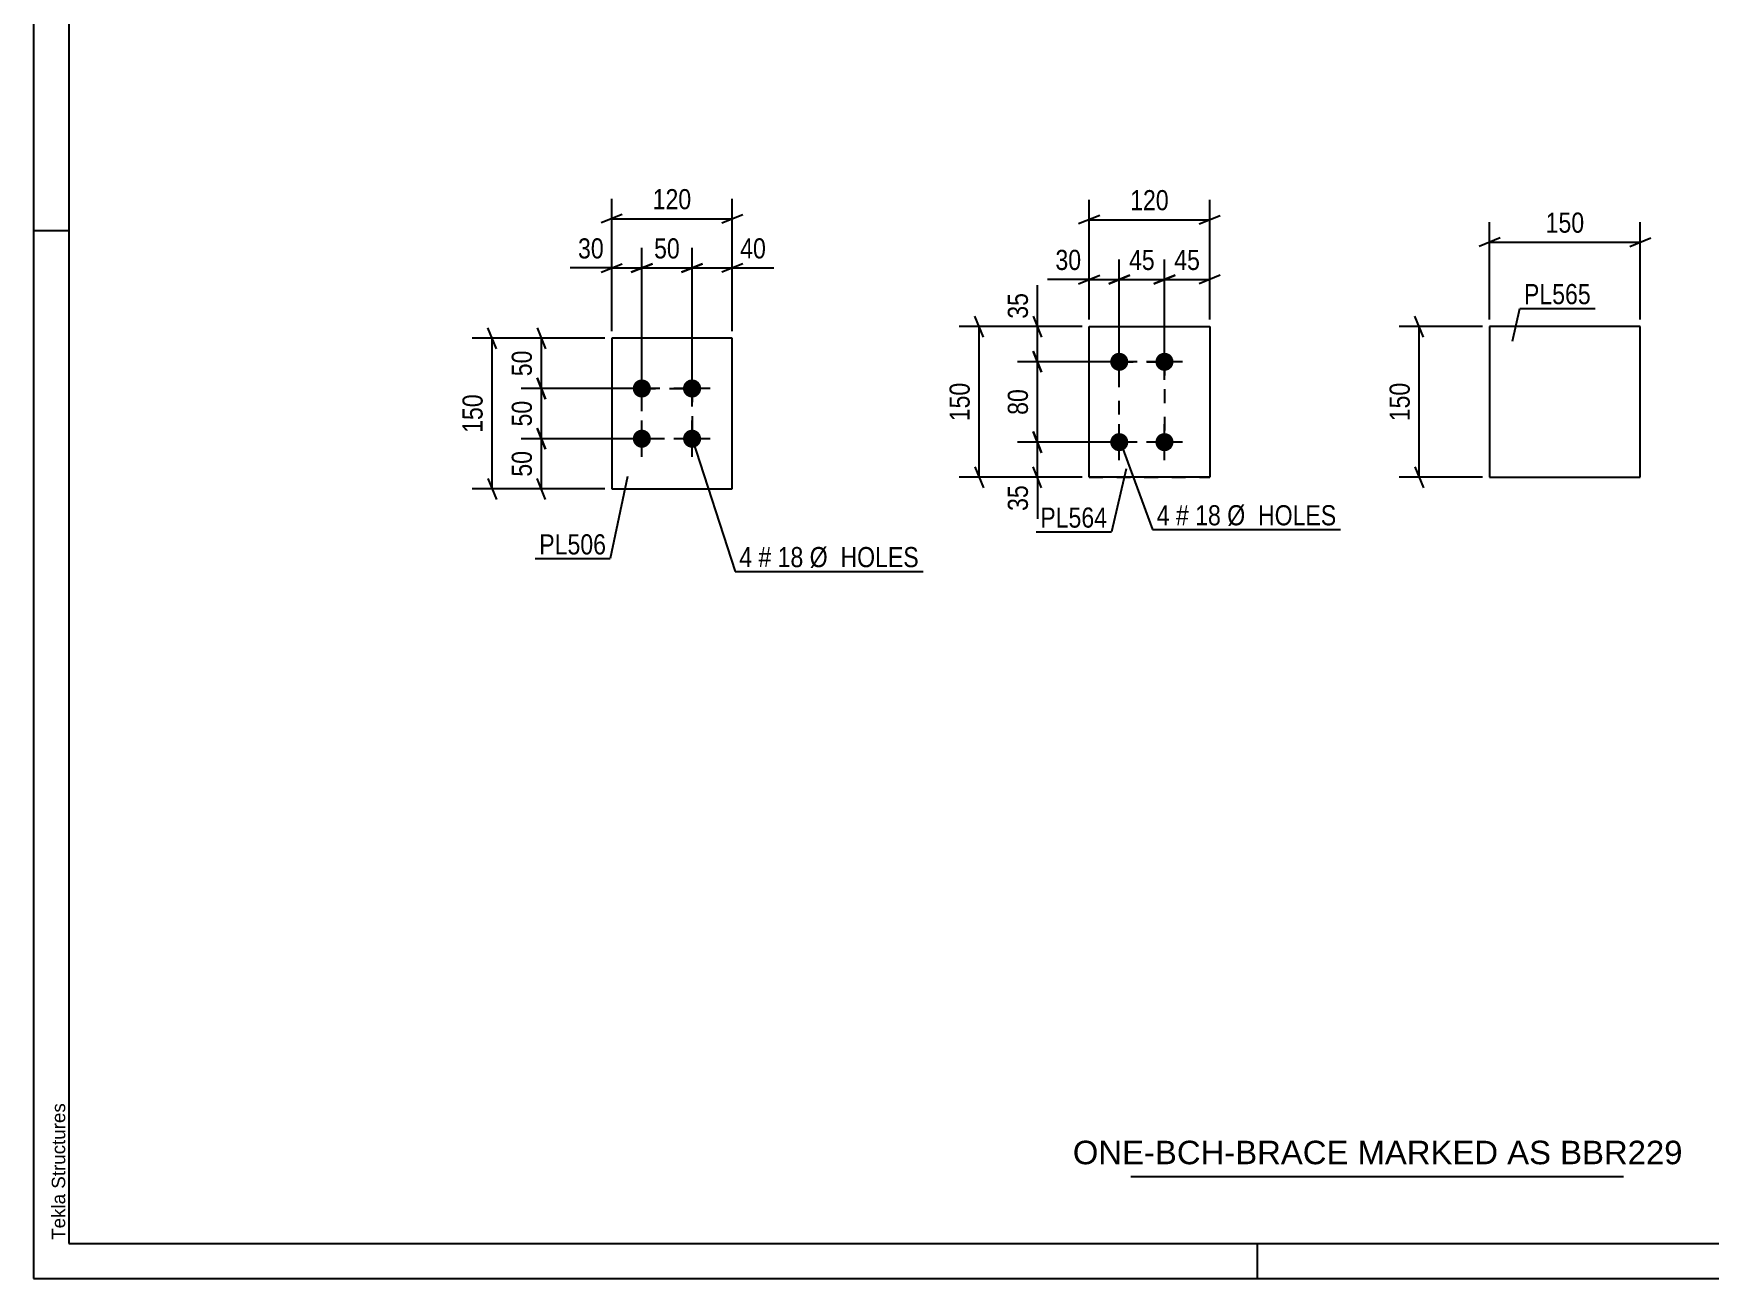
# Model space of a CAD drawing. Header units: millimetres. Extents: x 0 to 594, y 0 to 420.
# Drawn here: x 0 to 238.2, y 0 to 177.1 of the extents above; entities that cross this region are included whole.
import ezdxf

# ---------------------------------------------------------------- set-up
doc = ezdxf.new("R2010")
doc.units = ezdxf.units.MM
doc.linetypes.add('DXK_LINE_DOT2', pattern=[3.9198, 1.9599, -1.9599])
doc.styles.add('Arial', font='ARIAL.TTF', dxfattribs={"height": 0.2})
doc.styles.add('Arial Narrow', font='ARIALN.TTF', dxfattribs={"height": 0.2})

# ---------------------------------------------------------------- blocks, each defined once
blk = doc.blocks.new('Unknown-585637034-1129')
at = {"color": 5, "linetype": 'Continuous'}
for p, q in [((0, 420), (0, 0)), ((5, 415), (5, 5)), ((5, 149), (0, 149)), ((5, 5), (589, 5)), ((174, 0), (174, 5)), ((0, 0), (594, 0))]:
    blk.add_line(p, q, dxfattribs=at)
at = {"color": 174, "linetype": 'Continuous', "style": 'Arial'}
blk.add_text('Tekla Structures', height=1.9102, rotation=90, dxfattribs=at).set_placement((4.5, 5.5))
blk = doc.blocks.new('Part-585637034-1603 - 1587')
at = {"color": 2, "linetype": 'Continuous'}
for p, q in [((150.05, 135.37), (167.19, 135.37)), ((150.05, 113.94), (150.05, 135.37)), ((167.19, 135.37), (167.19, 135.37)), ((167.19, 135.37), (167.19, 113.94)), ((167.19, 113.94), (150.05, 113.94)), ((150.05, 113.94), (150.05, 113.94))]:
    blk.add_line(p, q, dxfattribs=at)
at = {"color": 7, "linetype": 'DXK_LINE_DOT2'}
for p, q in [((150.05, 135.37), (167.19, 135.37)), ((150.05, 113.94), (167.19, 113.94)), ((150.05, 113.94), (150.05, 113.94))]:
    blk.add_line(p, q, dxfattribs=at)
blk = doc.blocks.new('Bolt-585637034-1608 - 1587')
at = {"linetype": 'Continuous'}
for points in [[(154.33, 129.08), (154.06, 129.11), (153.81, 129.19), (153.58, 129.33), (153.38, 129.51), (153.22, 129.72), (153.11, 129.97), (153.05, 130.23), (153.05, 130.5), (153.11, 130.76), (153.22, 131.01), (153.38, 131.23), (153.58, 131.41), (153.81, 131.54), (154.06, 131.62), (154.33, 131.65), (154.6, 131.62), (154.85, 131.54), (155.09, 131.41), (155.29, 131.23), (155.45, 131.01), (155.55, 130.76), (155.61, 130.5), (155.61, 130.23), (155.55, 129.97), (155.45, 129.72), (155.29, 129.51), (155.09, 129.33), (154.85, 129.19), (154.6, 129.11)], [(160.76, 129.08), (160.49, 129.11), (160.24, 129.19), (160, 129.33), (159.8, 129.51), (159.65, 129.72), (159.54, 129.97), (159.48, 130.23), (159.48, 130.5), (159.54, 130.76), (159.65, 131.01), (159.8, 131.23), (160, 131.41), (160.24, 131.54), (160.49, 131.62), (160.76, 131.65), (161.03, 131.62), (161.28, 131.54), (161.52, 131.41), (161.72, 131.23), (161.87, 131.01), (161.98, 130.76), (162.04, 130.5), (162.04, 130.23), (161.98, 129.97), (161.87, 129.72), (161.72, 129.51), (161.52, 129.33), (161.28, 129.19), (161.03, 129.11)], [(154.33, 117.65), (154.06, 117.68), (153.81, 117.76), (153.58, 117.9), (153.38, 118.08), (153.22, 118.3), (153.11, 118.54), (153.05, 118.8), (153.05, 119.07), (153.11, 119.34), (153.22, 119.58), (153.38, 119.8), (153.58, 119.98), (153.81, 120.11), (154.06, 120.2), (154.33, 120.22), (154.6, 120.2), (154.85, 120.11), (155.09, 119.98), (155.29, 119.8), (155.45, 119.58), (155.55, 119.34), (155.61, 119.07), (155.61, 118.8), (155.55, 118.54), (155.45, 118.3), (155.29, 118.08), (155.09, 117.9), (154.85, 117.76), (154.6, 117.68)], [(160.76, 117.65), (160.49, 117.68), (160.24, 117.76), (160, 117.9), (159.8, 118.08), (159.65, 118.3), (159.54, 118.54), (159.48, 118.8), (159.48, 119.07), (159.54, 119.34), (159.65, 119.58), (159.8, 119.8), (160, 119.98), (160.24, 120.11), (160.49, 120.2), (160.76, 120.22), (161.03, 120.2), (161.28, 120.11), (161.52, 119.98), (161.72, 119.8), (161.87, 119.58), (161.98, 119.34), (162.04, 119.07), (162.04, 118.8), (161.98, 118.54), (161.87, 118.3), (161.72, 118.08), (161.52, 117.9), (161.28, 117.76), (161.03, 117.68)]]:
    blk.add_hatch(color=1, dxfattribs=at).paths.add_polyline_path(points)
at = {"color": 1, "linetype": 'Continuous'}
for p, q in [((154.33, 127.8), (154.33, 132.94)), ((160.76, 127.8), (160.76, 132.94)), ((156.9, 130.37), (151.76, 130.37)), ((163.33, 130.37), (158.19, 130.37)), ((154.33, 116.37), (154.33, 121.51)), ((160.76, 116.37), (160.76, 121.51)), ((156.9, 118.94), (151.76, 118.94)), ((163.33, 118.94), (158.19, 118.94))]:
    blk.add_line(p, q, dxfattribs=at)
blk = doc.blocks.new('Part-585637034-5819 - 5818')
at = {"color": 2, "linetype": 'Continuous'}
for p, q in [((99.33, 133.71), (82.19, 133.71)), ((82.19, 133.71), (82.19, 112.28)), ((99.33, 112.28), (99.33, 133.71)), ((82.19, 112.28), (99.33, 112.28))]:
    blk.add_line(p, q, dxfattribs=at)
blk = doc.blocks.new('Bolt-585637034-5820 - 5818')
at = {"linetype": 'Continuous'}
for points in [[(86.47, 125.28, -1), (86.47, 127.86, -1)], [(93.61, 125.28, -1), (93.61, 127.86, -1)], [(86.47, 118.14, -1), (86.47, 120.71, -1)], [(93.61, 118.14, -1), (93.61, 120.71, -1)]]:
    blk.add_hatch(color=1, dxfattribs=at).paths.add_polyline_path(points)
at = {"color": 1, "linetype": 'Continuous'}
for p, q in [((86.47, 124), (86.47, 129.14)), ((93.61, 124), (93.61, 129.14)), ((89.04, 126.57), (83.9, 126.57)), ((96.19, 126.57), (91.04, 126.57)), ((86.47, 116.86), (86.47, 122)), ((93.61, 116.86), (93.61, 122)), ((89.04, 119.43), (83.9, 119.43)), ((96.19, 119.43), (91.04, 119.43))]:
    blk.add_line(p, q, dxfattribs=at)
blk = doc.blocks.new('Part-585637034-1563 - 1547')
at = {"color": 2, "linetype": 'Continuous'}
for p, q in [((228.4, 135.37), (206.97, 135.37)), ((206.97, 135.37), (206.97, 113.94)), ((228.4, 113.94), (228.4, 135.37)), ((206.97, 113.94), (228.4, 113.94))]:
    blk.add_line(p, q, dxfattribs=at)
blk = doc.blocks.new('Rectangle-585637034-1723 - 1587')
at = {"color": 1, "linetype": 'DXK_LINE_DOT2'}
blk.add_lwpolyline([(154.33, 130.37), (160.76, 130.37), (160.76, 118.94), (154.33, 118.94), (154.33, 130.37)], close=True, dxfattribs=at)
blk = doc.blocks.new('Rectangle-585637034-6106 - 5818')
at = {"color": 1, "linetype": 'DXK_LINE_DOT2'}
blk.add_lwpolyline([(86.47, 126.57), (93.61, 126.57), (93.61, 119.43), (86.47, 119.43), (86.47, 126.57)], close=True, dxfattribs=at)
blk = doc.blocks.new('StraightDimension-585637034-1633 - 1587')
at = {"color": 7, "linetype": 'Continuous'}
for p, q in [((142.1, 136.87), (143.3, 133.87)), ((149.05, 135.37), (139.85, 135.37)), ((142.7, 130.37), (142.7, 135.37)), ((143.3, 128.87), (142.1, 131.87)), ((153.33, 130.37), (139.85, 130.37))]:
    blk.add_line(p, q, dxfattribs=at)
at = {"color": 0}
blk.add_wipeout([(141.95, 140.75), (137.75, 140.75), (137.75, 135.89), (141.95, 135.89)], dxfattribs=at)
at = {"color": 7, "linetype": 'Continuous'}
blk.add_line((142.7, 135.37), (142.7, 141.27), dxfattribs=at)
blk.add_line((142.7, 135.37), (142.7, 141.27), dxfattribs=at)
at = {"color": 3, "style": 'Arial Narrow'}
blk.add_text('35', height=2.863, rotation=90.0002, dxfattribs=at).set_placement((141.35, 136.49))
blk = doc.blocks.new('StraightDimension-585637034-1623 - 1587')
at = {"color": 7, "linetype": 'Continuous'}
for p, q in [((142.1, 131.87), (143.3, 128.87)), ((153.33, 130.37), (139.85, 130.37)), ((142.7, 118.94), (142.7, 130.37)), ((143.3, 117.44), (142.1, 120.44)), ((153.33, 118.94), (139.85, 118.94))]:
    blk.add_line(p, q, dxfattribs=at)
at = {"color": 0}
blk.add_wipeout([(141.95, 127.08), (137.75, 127.08), (137.75, 122.22), (141.95, 122.22)], dxfattribs=at)
at = {"color": 3, "style": 'Arial Narrow'}
blk.add_text('80', height=2.863, rotation=90.0002, dxfattribs=at).set_placement((141.35, 122.82))
blk = doc.blocks.new('StraightDimension-585637034-1610 - 1587')
at = {"color": 7, "linetype": 'Continuous'}
for p, q in [((142.1, 120.44), (143.3, 117.44)), ((153.33, 118.94), (139.85, 118.94)), ((142.7, 113.94), (142.7, 118.94)), ((143.3, 112.44), (142.1, 115.44)), ((149.05, 113.94), (139.85, 113.94))]:
    blk.add_line(p, q, dxfattribs=at)
at = {"color": 0}
blk.add_wipeout([(141.95, 113.41), (137.75, 113.41), (137.75, 108.56), (141.95, 108.56)], dxfattribs=at)
at = {"color": 7, "linetype": 'Continuous'}
blk.add_line((142.7, 113.94), (142.7, 108.03), dxfattribs=at)
blk.add_line((142.7, 113.94), (142.7, 108.03), dxfattribs=at)
at = {"color": 3, "style": 'Arial Narrow'}
blk.add_text('35', height=2.863, rotation=90.0002, dxfattribs=at).set_placement((141.35, 109.16))
blk = doc.blocks.new('StraightDimension-585637034-1647 - 1587')
at = {"color": 7, "linetype": 'Continuous'}
for p, q in [((135.02, 133.87), (133.82, 136.87)), ((149.05, 135.37), (131.57, 135.37)), ((134.42, 113.94), (134.42, 135.37)), ((133.82, 115.44), (135.02, 112.44)), ((149.05, 113.94), (131.57, 113.94))]:
    blk.add_line(p, q, dxfattribs=at)
at = {"color": 0}
blk.add_wipeout([(133.67, 127.99), (129.47, 127.99), (129.47, 121.31), (133.67, 121.31)], dxfattribs=at)
at = {"color": 3, "style": 'Arial Narrow'}
blk.add_text('150', height=2.863, rotation=90.0002, dxfattribs=at).set_placement((133.07, 121.91))
blk = doc.blocks.new('StraightDimension-585637034-1664 - 1587')
at = {"color": 7, "linetype": 'Continuous'}
for p, q in [((160.76, 131.37), (160.76, 144.92)), ((167.19, 136.37), (167.19, 144.92)), ((159.26, 141.47), (162.26, 142.67)), ((160.76, 142.07), (167.19, 142.07)), ((168.69, 142.67), (165.69, 141.47))]:
    blk.add_line(p, q, dxfattribs=at)
at = {"color": 0}
blk.add_wipeout([(166.4, 142.82), (166.4, 147.02), (161.55, 147.02), (161.55, 142.82)], dxfattribs=at)
at = {"color": 3, "style": 'Arial Narrow'}
blk.add_text('45', height=2.863, dxfattribs=at).set_placement((162.15, 143.42))
blk = doc.blocks.new('StraightDimension-585637034-1680 - 1587')
at = {"color": 7, "linetype": 'Continuous'}
for p, q in [((154.33, 131.37), (154.33, 144.92)), ((160.76, 131.37), (160.76, 144.92)), ((152.83, 141.47), (155.83, 142.67)), ((154.33, 142.07), (160.76, 142.07)), ((162.26, 142.67), (159.26, 141.47))]:
    blk.add_line(p, q, dxfattribs=at)
at = {"color": 0}
blk.add_wipeout([(159.97, 142.82), (159.97, 147.02), (155.12, 147.02), (155.12, 142.82)], dxfattribs=at)
at = {"color": 3, "style": 'Arial Narrow'}
blk.add_text('45', height=2.863, dxfattribs=at).set_placement((155.72, 143.42))
blk = doc.blocks.new('StraightDimension-585637034-1690 - 1587')
at = {"color": 7, "linetype": 'Continuous'}
for p, q in [((150.05, 136.37), (150.05, 144.92)), ((154.33, 131.37), (154.33, 144.92)), ((148.55, 141.47), (151.55, 142.67)), ((150.05, 142.07), (154.33, 142.07)), ((155.83, 142.67), (152.83, 141.47))]:
    blk.add_line(p, q, dxfattribs=at)
at = {"color": 0}
blk.add_wipeout([(149.52, 142.82), (149.52, 147.02), (144.66, 147.02), (144.66, 142.82)], dxfattribs=at)
at = {"color": 7, "linetype": 'Continuous'}
blk.add_line((150.05, 142.07), (144.14, 142.07), dxfattribs=at)
blk.add_line((150.05, 142.07), (144.14, 142.07), dxfattribs=at)
at = {"color": 3, "style": 'Arial Narrow'}
blk.add_text('30', height=2.863, dxfattribs=at).set_placement((145.26, 143.42))
blk = doc.blocks.new('StraightDimension-585637034-1704 - 1587')
at = {"color": 7, "linetype": 'Continuous'}
for p, q in [((150.05, 136.37), (150.05, 153.42)), ((167.19, 136.37), (167.19, 153.42)), ((151.55, 151.17), (148.55, 149.97)), ((150.05, 150.57), (167.19, 150.57)), ((165.69, 149.97), (168.69, 151.17))]:
    blk.add_line(p, q, dxfattribs=at)
at = {"color": 0}
blk.add_wipeout([(161.96, 151.32), (161.96, 155.52), (155.28, 155.52), (155.28, 151.32)], dxfattribs=at)
at = {"color": 3, "style": 'Arial Narrow'}
blk.add_text('120', height=2.863, dxfattribs=at).set_placement((155.88, 151.92))
blk = doc.blocks.new('StraightDimension-585637034-5880 - 5818')
at = {"color": 7, "linetype": 'Continuous'}
for p, q in [((81.19, 133.71), (69.34, 133.71)), ((71.59, 135.21), (72.79, 132.21)), ((72.19, 126.57), (72.19, 133.71)), ((85.47, 126.57), (69.34, 126.57)), ((72.79, 125.07), (71.59, 128.07))]:
    blk.add_line(p, q, dxfattribs=at)
at = {"color": 0}
blk.add_wipeout([(71.44, 132.57), (67.24, 132.57), (67.24, 127.71), (71.44, 127.71)], dxfattribs=at)
at = {"color": 3, "style": 'Arial Narrow'}
blk.add_text('50', height=2.863, rotation=90.0002, dxfattribs=at).set_placement((70.84, 128.31))
blk = doc.blocks.new('StraightDimension-585637034-5881 - 5818')
at = {"color": 7, "linetype": 'Continuous'}
for p, q in [((85.47, 126.57), (69.34, 126.57)), ((71.59, 128.07), (72.79, 125.07)), ((72.19, 119.43), (72.19, 126.57)), ((85.47, 119.43), (69.34, 119.43)), ((72.79, 117.93), (71.59, 120.93))]:
    blk.add_line(p, q, dxfattribs=at)
at = {"color": 0}
blk.add_wipeout([(71.44, 125.43), (67.24, 125.43), (67.24, 120.57), (71.44, 120.57)], dxfattribs=at)
at = {"color": 3, "style": 'Arial Narrow'}
blk.add_text('50', height=2.863, rotation=90.0002, dxfattribs=at).set_placement((70.84, 121.17))
blk = doc.blocks.new('StraightDimension-585637034-5882 - 5818')
at = {"color": 7, "linetype": 'Continuous'}
for p, q in [((85.47, 119.43), (69.34, 119.43)), ((71.59, 120.93), (72.79, 117.93)), ((72.19, 112.28), (72.19, 119.43)), ((81.19, 112.28), (69.34, 112.28)), ((72.79, 110.78), (71.59, 113.78))]:
    blk.add_line(p, q, dxfattribs=at)
at = {"color": 0}
blk.add_wipeout([(71.44, 118.28), (67.24, 118.28), (67.24, 113.43), (71.44, 113.43)], dxfattribs=at)
at = {"color": 3, "style": 'Arial Narrow'}
blk.add_text('50', height=2.863, rotation=90.0002, dxfattribs=at).set_placement((70.84, 114.03))
blk = doc.blocks.new('StraightDimension-585637034-5892 - 5818')
at = {"color": 7, "linetype": 'Continuous'}
for p, q in [((81.19, 133.71), (62.34, 133.71)), ((65.79, 132.21), (64.59, 135.21)), ((65.19, 112.28), (65.19, 133.71)), ((81.19, 112.28), (62.34, 112.28)), ((64.59, 113.78), (65.79, 110.78))]:
    blk.add_line(p, q, dxfattribs=at)
at = {"color": 0}
blk.add_wipeout([(64.44, 126.34), (60.24, 126.34), (60.24, 119.66), (64.44, 119.66)], dxfattribs=at)
at = {"color": 3, "style": 'Arial Narrow'}
blk.add_text('150', height=2.863, rotation=90.0002, dxfattribs=at).set_placement((63.84, 120.26))
blk = doc.blocks.new('StraightDimension-585637034-5896 - 5818')
at = {"color": 7, "linetype": 'Continuous'}
for p, q in [((93.61, 127.57), (93.61, 146.56)), ((99.33, 134.71), (99.33, 146.56)), ((92.11, 143.11), (95.11, 144.31)), ((93.61, 143.71), (99.33, 143.71)), ((100.83, 144.31), (97.83, 143.11))]:
    blk.add_line(p, q, dxfattribs=at)
at = {"color": 0}
blk.add_wipeout([(104.71, 144.46), (104.71, 148.66), (99.85, 148.66), (99.85, 144.46)], dxfattribs=at)
at = {"color": 7, "linetype": 'Continuous'}
blk.add_line((99.33, 143.71), (105.23, 143.71), dxfattribs=at)
blk.add_line((99.33, 143.71), (105.23, 143.71), dxfattribs=at)
at = {"color": 3, "style": 'Arial Narrow'}
blk.add_text('40', height=2.863, dxfattribs=at).set_placement((100.45, 145.06))
blk = doc.blocks.new('StraightDimension-585637034-5897 - 5818')
at = {"color": 7, "linetype": 'Continuous'}
for p, q in [((86.47, 127.57), (86.47, 146.56)), ((93.61, 127.57), (93.61, 146.56)), ((84.97, 143.11), (87.97, 144.31)), ((86.47, 143.71), (93.61, 143.71)), ((95.11, 144.31), (92.11, 143.11))]:
    blk.add_line(p, q, dxfattribs=at)
at = {"color": 0}
blk.add_wipeout([(92.47, 144.46), (92.47, 148.66), (87.61, 148.66), (87.61, 144.46)], dxfattribs=at)
at = {"color": 3, "style": 'Arial Narrow'}
blk.add_text('50', height=2.863, dxfattribs=at).set_placement((88.21, 145.06))
blk = doc.blocks.new('StraightDimension-585637034-5898 - 5818')
at = {"color": 7, "linetype": 'Continuous'}
for p, q in [((82.19, 134.71), (82.19, 146.56)), ((86.47, 127.57), (86.47, 146.56)), ((80.69, 143.11), (83.69, 144.31)), ((82.19, 143.71), (86.47, 143.71)), ((87.97, 144.31), (84.97, 143.11))]:
    blk.add_line(p, q, dxfattribs=at)
at = {"color": 0}
blk.add_wipeout([(81.66, 144.46), (81.66, 148.66), (76.8, 148.66), (76.8, 144.46)], dxfattribs=at)
at = {"color": 7, "linetype": 'Continuous'}
blk.add_line((82.19, 143.71), (76.28, 143.71), dxfattribs=at)
blk.add_line((82.19, 143.71), (76.28, 143.71), dxfattribs=at)
at = {"color": 3, "style": 'Arial Narrow'}
blk.add_text('30', height=2.863, dxfattribs=at).set_placement((77.4, 145.06))
blk = doc.blocks.new('StraightDimension-585637034-5908 - 5818')
at = {"color": 7, "linetype": 'Continuous'}
for p, q in [((82.19, 134.71), (82.19, 153.56)), ((99.33, 134.71), (99.33, 153.56)), ((83.69, 151.31), (80.69, 150.11)), ((82.19, 150.71), (99.33, 150.71)), ((97.83, 150.11), (100.83, 151.31))]:
    blk.add_line(p, q, dxfattribs=at)
at = {"color": 0}
blk.add_wipeout([(94.1, 151.46), (94.1, 155.66), (87.41, 155.66), (87.41, 151.46)], dxfattribs=at)
at = {"color": 3, "style": 'Arial Narrow'}
blk.add_text('120', height=2.863, dxfattribs=at).set_placement((88.01, 152.06))
blk = doc.blocks.new('StraightDimension-585637034-1565 - 1547')
at = {"color": 7, "linetype": 'Continuous'}
for p, q in [((206.97, 136.37), (206.97, 150.22)), ((228.4, 136.37), (228.4, 150.22)), ((208.47, 147.97), (205.47, 146.77)), ((226.9, 146.77), (229.9, 147.97)), ((206.97, 147.37), (228.4, 147.37))]:
    blk.add_line(p, q, dxfattribs=at)
at = {"color": 0}
blk.add_wipeout([(221.03, 148.12), (221.03, 152.32), (214.34, 152.32), (214.34, 148.12)], dxfattribs=at)
at = {"color": 3, "style": 'Arial Narrow'}
blk.add_text('150', height=2.863, dxfattribs=at).set_placement((214.94, 148.72))
blk = doc.blocks.new('StraightDimension-585637034-1576 - 1547')
at = {"color": 7, "linetype": 'Continuous'}
for p, q in [((197.57, 133.87), (196.37, 136.87)), ((205.97, 135.37), (194.12, 135.37)), ((196.97, 113.94), (196.97, 135.37)), ((196.37, 115.44), (197.57, 112.44)), ((205.97, 113.94), (194.12, 113.94))]:
    blk.add_line(p, q, dxfattribs=at)
at = {"color": 0}
blk.add_wipeout([(196.22, 127.99), (192.02, 127.99), (192.02, 121.31), (196.22, 121.31)], dxfattribs=at)
at = {"color": 3, "style": 'Arial Narrow'}
blk.add_text('150', height=2.863, rotation=90.0002, dxfattribs=at).set_placement((195.62, 121.91))
blk = doc.blocks.new('Unknown-585637034-6313')
at = {"color": 7, "linetype": 'Continuous'}
blk.add_line((156, 14.5), (226, 14.5), dxfattribs=at)
at = {"color": 7, "style": 'Arial'}
blk.add_text('ONE-BCH-BRACE MARKED AS BBR229', height=3.3428, dxfattribs=at).set_placement((147.73, 16.25))
blk = doc.blocks.new('Mark-585637034-1599 - 1587')
at = {"color": 0}
blk.add_wipeout([(152.61, 106.78), (152.61, 109.78), (143.11, 109.78), (143.11, 106.78)], dxfattribs=at)
blk.add_wipeout([(152.61, 106.78), (152.61, 109.78), (143.11, 109.78), (143.11, 106.78)], dxfattribs=at)
at = {"color": 30, "linetype": 'Continuous'}
for p in [(155.32, 115.13), (142.51, 106.18)]:
    blk.add_line(p, (153.21, 106.18), dxfattribs=at)
at = {"color": 3, "style": 'Arial Narrow'}
blk.add_text('PL564', height=2.863, dxfattribs=at).set_placement((143.11, 106.78))
blk = doc.blocks.new('Mark-585637034-1604 - 1587')
at = {"color": 0}
blk.add_wipeout([(161.49, 107.11), (161.49, 110.11), (159.66, 110.11), (159.66, 107.11)], dxfattribs=at)
blk.add_wipeout([(161.49, 107.11), (161.49, 110.11), (159.66, 110.11), (159.66, 107.11)], dxfattribs=at)
at = {"color": 7, "linetype": 'Continuous'}
blk.add_line((154.38, 119.25), (159.06, 106.51), dxfattribs=at)
at = {"color": 0}
blk.add_wipeout([(164.22, 107.11), (164.22, 110.11), (162.39, 110.11), (162.39, 107.11)], dxfattribs=at)
blk.add_wipeout([(164.22, 107.11), (164.22, 110.11), (162.39, 110.11), (162.39, 107.11)], dxfattribs=at)
at = {"color": 3, "style": 'Arial Narrow'}
blk.add_text('4', height=2.86, dxfattribs=at).set_placement((159.66, 107.11))
at = {"color": 0}
blk.add_wipeout([(168.78, 107.11), (168.78, 110.11), (165.12, 110.11), (165.12, 107.11)], dxfattribs=at)
blk.add_wipeout([(168.78, 107.11), (168.78, 110.11), (165.12, 110.11), (165.12, 107.11)], dxfattribs=at)
at = {"color": 3, "style": 'Arial Narrow'}
blk.add_text('#', height=2.86, dxfattribs=at).set_placement((162.39, 107.11))
at = {"color": 0}
blk.add_wipeout([(185.2, 107.11), (185.2, 110.11), (169.68, 110.11), (169.68, 107.11)], dxfattribs=at)
blk.add_wipeout([(185.2, 107.11), (185.2, 110.11), (169.68, 110.11), (169.68, 107.11)], dxfattribs=at)
at = {"color": 7, "linetype": 'Continuous'}
blk.add_line((159.06, 106.51), (185.8, 106.51), dxfattribs=at)
at = {"color": 3, "style": 'Arial Narrow'}
for s, p in [('18', (165.12, 107.11)), ('Ø  HOLES', (169.68, 107.11))]:
    blk.add_text(s, height=2.863, dxfattribs=at).set_placement(p)
blk = doc.blocks.new('Mark-585637034-5924 - 5818')
at = {"color": 0}
blk.add_wipeout([(81.39, 102.97), (81.39, 105.97), (71.89, 105.97), (71.89, 102.97)], dxfattribs=at)
blk.add_wipeout([(81.39, 102.97), (81.39, 105.97), (71.89, 105.97), (71.89, 102.97)], dxfattribs=at)
at = {"color": 30, "linetype": 'Continuous'}
for p in [(84.43, 114.07), (71.29, 102.37)]:
    blk.add_line(p, (81.99, 102.37), dxfattribs=at)
at = {"color": 3, "style": 'Arial Narrow'}
blk.add_text('PL506', height=2.863, dxfattribs=at).set_placement((71.89, 102.97))
blk = doc.blocks.new('Mark-585637034-5927 - 5818')
at = {"color": 0}
blk.add_wipeout([(102.14, 101.16), (102.14, 104.16), (100.32, 104.16), (100.32, 101.16)], dxfattribs=at)
blk.add_wipeout([(102.14, 101.16), (102.14, 104.16), (100.32, 104.16), (100.32, 101.16)], dxfattribs=at)
at = {"color": 7, "linetype": 'Continuous'}
blk.add_line((93.61, 119.43), (99.72, 100.56), dxfattribs=at)
at = {"color": 0}
blk.add_wipeout([(104.87, 101.16), (104.87, 104.16), (103.04, 104.16), (103.04, 101.16)], dxfattribs=at)
blk.add_wipeout([(104.87, 101.16), (104.87, 104.16), (103.04, 104.16), (103.04, 101.16)], dxfattribs=at)
at = {"color": 3, "style": 'Arial Narrow'}
blk.add_text('4', height=2.86, dxfattribs=at).set_placement((100.32, 101.16))
at = {"color": 0}
blk.add_wipeout([(109.43, 101.16), (109.43, 104.16), (105.77, 104.16), (105.77, 101.16)], dxfattribs=at)
blk.add_wipeout([(109.43, 101.16), (109.43, 104.16), (105.77, 104.16), (105.77, 101.16)], dxfattribs=at)
at = {"color": 3, "style": 'Arial Narrow'}
blk.add_text('#', height=2.86, dxfattribs=at).set_placement((103.04, 101.16))
at = {"color": 0}
blk.add_wipeout([(125.86, 101.16), (125.86, 104.16), (110.33, 104.16), (110.33, 101.16)], dxfattribs=at)
blk.add_wipeout([(125.86, 101.16), (125.86, 104.16), (110.33, 104.16), (110.33, 101.16)], dxfattribs=at)
at = {"color": 7, "linetype": 'Continuous'}
blk.add_line((99.72, 100.56), (126.46, 100.56), dxfattribs=at)
at = {"color": 3, "style": 'Arial Narrow'}
for s, p in [('18', (105.77, 101.16)), ('Ø  HOLES', (110.33, 101.16))]:
    blk.add_text(s, height=2.863, dxfattribs=at).set_placement(p)
blk = doc.blocks.new('Mark-585637034-1559 - 1547')
at = {"color": 0}
blk.add_wipeout([(221.37, 138.56), (221.37, 141.56), (211.86, 141.56), (211.86, 138.56)], dxfattribs=at)
blk.add_wipeout([(221.37, 138.56), (221.37, 141.56), (211.86, 141.56), (211.86, 138.56)], dxfattribs=at)
at = {"color": 30, "linetype": 'Continuous'}
for p, q in [((210.22, 133.28), (211.26, 137.96)), ((211.26, 137.96), (221.97, 137.96))]:
    blk.add_line(p, q, dxfattribs=at)
at = {"color": 3, "style": 'Arial Narrow'}
blk.add_text('PL565', height=2.863, dxfattribs=at).set_placement((211.86, 138.56))

msp = doc.modelspace()

# ---------------------------------------------------------------- block references
for name in ['Unknown-585637034-1129', 'Part-585637034-5819 - 5818', 'Part-585637034-1603 - 1587', 'Part-585637034-1563 - 1547', 'Bolt-585637034-1608 - 1587', 'Bolt-585637034-5820 - 5818', 'Rectangle-585637034-1723 - 1587', 'Rectangle-585637034-6106 - 5818', 'Unknown-585637034-6313']:
    msp.add_blockref(name, (0, 0))

# ---------------------------------------------------------------- next in the draw order: block references
for name in ['StraightDimension-585637034-1565 - 1547', 'StraightDimension-585637034-5896 - 5818', 'StraightDimension-585637034-1664 - 1587', 'StraightDimension-585637034-1633 - 1587', 'StraightDimension-585637034-5880 - 5818', 'Mark-585637034-5927 - 5818']:
    msp.add_blockref(name, (0, 0))

# ---------------------------------------------------------------- next in the draw order: block references
for name in ['Mark-585637034-1559 - 1547', 'StraightDimension-585637034-1576 - 1547', 'StraightDimension-585637034-1623 - 1587', 'StraightDimension-585637034-5881 - 5818']:
    msp.add_blockref(name, (0, 0))

# ---------------------------------------------------------------- next in the draw order: block references
for name in ['StraightDimension-585637034-5897 - 5818', 'StraightDimension-585637034-1680 - 1587', 'StraightDimension-585637034-5882 - 5818', 'StraightDimension-585637034-1610 - 1587']:
    msp.add_blockref(name, (0, 0))

# ---------------------------------------------------------------- next in the draw order: block references
for name in ['StraightDimension-585637034-1647 - 1587', 'StraightDimension-585637034-5892 - 5818']:
    msp.add_blockref(name, (0, 0))

# ---------------------------------------------------------------- next in the draw order: block references
for name in ['StraightDimension-585637034-5898 - 5818', 'StraightDimension-585637034-1690 - 1587', 'Mark-585637034-1599 - 1587', 'Mark-585637034-5924 - 5818']:
    msp.add_blockref(name, (0, 0))

# ---------------------------------------------------------------- next in the draw order: block references
for name in ['StraightDimension-585637034-5908 - 5818', 'StraightDimension-585637034-1704 - 1587', 'Mark-585637034-1604 - 1587']:
    msp.add_blockref(name, (0, 0))

doc.saveas('drawing.dxf')
